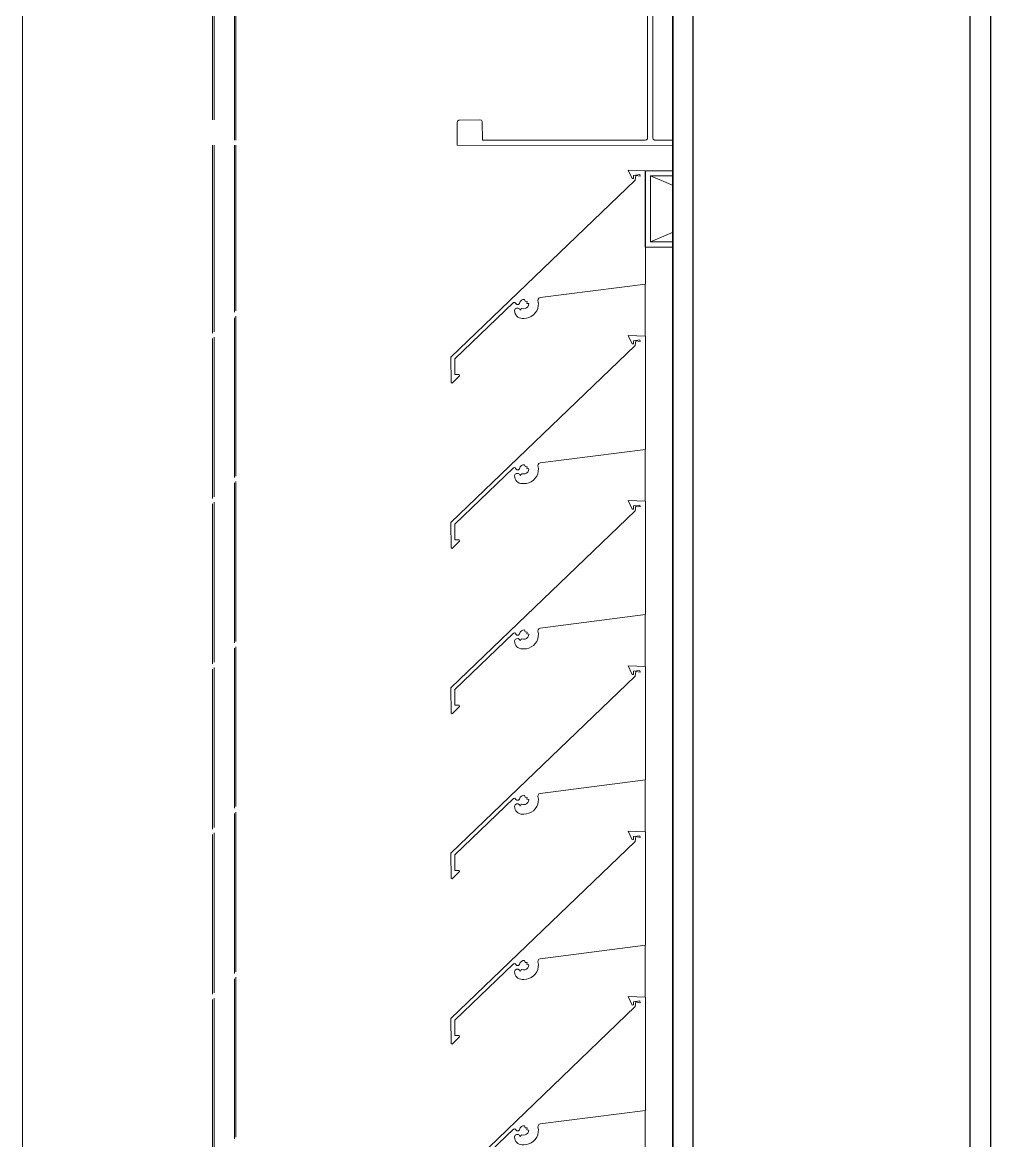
# Model space of a CAD drawing. Header units: millimetres. Extents: x -220592 to 404889, y -217665 to 38245.
# Drawn here: x 27509.5 to 27890.5, y -32060.7 to -31620.9 of the extents above; entities that cross this region are included whole.
import ezdxf

# ---------------------------------------------------------------- set-up
doc = ezdxf.new("R2010")
doc.units = ezdxf.units.MM
doc.set_wipeout_variables(frame=1)
doc.linetypes.add('XKITLINE00', pattern=[0])
for name, color, linetype in [('000 - 0_HIDE_OBJ_FRAMING_DEF_SUB_1', 7, 'Continuous'), ('000 - STRUCTURE_STEEL_FRAMING_SUB_COLOR_1', 7, 'Continuous'), ('000 - STRUCTURE_STEEL_FRAMING_SUB_COLOR_2', 7, 'Continuous'), ('000 - STRUCTURE_STEEL_FRAMING_WIPEOUT_', 7, 'Continuous')]:
    doc.layers.add(name, color=color, linetype=linetype)
doc.layers.add('Part', color=7, linetype='Continuous', lineweight=0)

# ---------------------------------------------------------------- blocks, each defined once
blk = doc.blocks.new('*A13475')
at = {"layer": 'Part', "color": 7, "linetype": 'XKITLINE00', "lineweight": 0}
for p, q in [((-171.648937, 199.40603), (-171.648981, 199.15603)), ((-171.628937, 199.406027), (-171.648937, 199.40603)), ((-171.628982, 199.146027), (-171.628937, 199.406027)), ((-171.648981, 199.15603), (-173.03898, 199.156273)), ((-173.03898, 199.156273), (-173.038236, 199.062446)), ((-171.630669, 199.140471), (-171.628982, 199.146027)), ((-172.938996, 199.066255), (-172.938984, 199.136255)), ((-172.938984, 199.136255), (-172.295157, 199.135382)), ((-172.295157, 199.135382), (-172.29067, 199.131698)), ((-172.29067, 199.131698), (-172.288986, 199.126142)), ((-172.288986, 199.126142), (-172.289912, 198.182315)), ((-172.26915, 198.186138), (-172.268986, 199.126138)), ((-172.268986, 199.126138), (-172.268224, 199.129965)), ((-172.268224, 199.129965), (-172.26454, 199.134452)), ((-172.26454, 199.134452), (-172.258984, 199.136137)), ((-172.258984, 199.136137), (-171.635157, 199.136789)), ((-171.635157, 199.136789), (-171.630669, 199.140471)), ((-173.038236, 199.062446), (-173.034553, 199.057957)), ((-173.034553, 199.057957), (-173.028998, 199.056271)), ((-173.028998, 199.056271), (-172.945171, 199.057018)), ((-172.945171, 199.057018), (-172.940682, 199.0607)), ((-172.940682, 199.0607), (-172.938996, 199.066255)), ((-173.039139, 198.246273), (-173.039155, 198.156273)), ((-173.037453, 198.251828), (-173.039139, 198.246273)), ((-173.032965, 198.25551), (-173.037453, 198.251828)), ((-172.949138, 198.256257), (-173.032965, 198.25551)), ((-172.943582, 198.254571), (-172.949138, 198.256257)), ((-172.9399, 198.250082), (-172.943582, 198.254571)), ((-172.939152, 198.176255), (-172.9399, 198.250082)), ((-172.299152, 198.176144), (-172.939152, 198.176255)), ((-172.293596, 198.177828), (-172.299152, 198.176144)), ((-172.289912, 198.182315), (-172.293596, 198.177828)), ((-172.267465, 198.180582), (-172.26915, 198.186138)), ((-172.262978, 198.176899), (-172.267465, 198.180582)), ((-171.639152, 198.176028), (-172.262978, 198.176899)), ((-171.633596, 198.174342), (-171.639152, 198.176028)), ((-171.629914, 198.169854), (-171.633596, 198.174342)), ((-173.039155, 198.156273), (-171.649155, 198.15603)), ((-171.649155, 198.15603), (-171.649199, 197.90603)), ((-171.629199, 197.906027), (-171.629914, 198.169854)), ((-171.649199, 197.90603), (-171.629199, 197.906027))]:
    blk.add_line(p, q, dxfattribs=at)
blk = doc.blocks.new('*A14008')
at = {"layer": 'Part', "color": 7, "linetype": 'XKITLINE00', "lineweight": 0}
for p, q in [((-172.298462, 194.806123), (-172.366148, 194.808745)), ((-172.366148, 194.808745), (-172.350613, 194.775258)), ((-172.34549, 194.77567), (-172.345361, 194.787861)), ((-172.345361, 194.787861), (-172.320378, 194.791001)), ((-172.320378, 194.791001), (-172.318342, 194.784428)), ((-172.298455, 194.360453), (-172.298462, 194.806123)), ((-172.338255, 194.768789), (-173.063377, 194.072543)), ((-172.350613, 194.775258), (-172.34549, 194.77567)), ((-172.335358, 194.787332), (-172.338255, 194.768789)), ((-172.335358, 194.787332), (-172.318342, 194.784428)), ((-172.712461, 194.307423), (-172.298455, 194.360453)), ((-172.720672, 194.300681), (-172.717536, 194.305233)), ((-172.717536, 194.305233), (-172.712461, 194.307423)), ((-173.048341, 194.066176), (-172.817326, 194.287579)), ((-172.817326, 194.287579), (-172.812166, 194.288671)), ((-172.810019, 194.262761), (-172.812659, 194.257287)), ((-172.812166, 194.288671), (-172.808512, 194.284044)), ((-172.804875, 194.265998), (-172.810019, 194.262761)), ((-172.808512, 194.284044), (-172.804048, 194.28019)), ((-172.798797, 194.26601), (-172.804875, 194.265998)), ((-172.804048, 194.28019), (-172.798154, 194.280396)), ((-172.793641, 194.262792), (-172.798797, 194.26601)), ((-172.798154, 194.280396), (-172.793971, 194.284553)), ((-172.793971, 194.284553), (-172.790857, 194.292126)), ((-172.790699, 194.25732), (-172.793641, 194.262792)), ((-172.790857, 194.292126), (-172.78619, 194.296913)), ((-172.788669, 194.262301), (-172.790699, 194.25732)), ((-172.783858, 194.264708), (-172.788669, 194.262301)), ((-172.78619, 194.296913), (-172.780114, 194.299703)), ((-172.77794, 194.263803), (-172.783858, 194.264708)), ((-172.780114, 194.299703), (-172.773442, 194.300125)), ((-172.77144, 194.264147), (-172.77794, 194.263803)), ((-172.773442, 194.300125), (-172.77112, 194.292735)), ((-172.765472, 194.266745), (-172.77144, 194.264147)), ((-172.77112, 194.292735), (-172.763955, 194.291791)), ((-172.76079, 194.271267), (-172.765472, 194.266745)), ((-172.763955, 194.291791), (-172.765124, 194.284731)), ((-172.765124, 194.284731), (-172.757418, 194.283625)), ((-172.757988, 194.277141), (-172.76079, 194.271267)), ((-172.757418, 194.283625), (-172.757988, 194.277141)), ((-172.726022, 194.25536), (-172.722024, 194.26479)), ((-172.722024, 194.26479), (-172.719801, 194.274789)), ((-172.720912, 194.295159), (-172.720672, 194.300681)), ((-172.719426, 194.285025), (-172.720912, 194.295159)), ((-172.719801, 194.274789), (-172.719426, 194.285025)), ((-172.812659, 194.257287), (-172.812163, 194.249517)), ((-172.812163, 194.249517), (-172.810428, 194.244021)), ((-172.810428, 194.244021), (-172.807674, 194.238958)), ((-172.807674, 194.238958), (-172.804002, 194.234515)), ((-172.804002, 194.234515), (-172.799549, 194.230857)), ((-172.799549, 194.230857), (-172.794479, 194.228117)), ((-172.794479, 194.228117), (-172.788978, 194.226398)), ((-172.788978, 194.226398), (-172.78325, 194.225762)), ((-172.78325, 194.225762), (-172.776451, 194.225664)), ((-172.776451, 194.225664), (-172.766238, 194.226449)), ((-172.766238, 194.226449), (-172.756337, 194.229072)), ((-172.756337, 194.229072), (-172.747074, 194.233445)), ((-172.747074, 194.233445), (-172.738758, 194.239423)), ((-172.738758, 194.239423), (-172.731662, 194.24681)), ((-172.731662, 194.24681), (-172.726022, 194.25536)), ((-173.063377, 194.072543), (-173.062824, 193.973392)), ((-173.047999, 194.00483), (-173.048341, 194.066176)), ((-173.058143, 193.970923), (-173.029494, 193.999812)), ((-173.030579, 194.004733), (-173.047999, 194.00483)), ((-173.029494, 193.999812), (-173.030579, 194.004733)), ((-173.062824, 193.973392), (-173.058143, 193.970923))]:
    blk.add_line(p, q, dxfattribs=at)
blk = doc.blocks.new('*A14009')
at = {"layer": 'Part', "color": 7, "linetype": 'XKITLINE00', "lineweight": 0}
for p, q in [((-172.298462, 195.456123), (-172.366148, 195.458745)), ((-172.366148, 195.458745), (-172.350613, 195.425258)), ((-172.298455, 195.010453), (-172.298462, 195.456123)), ((-172.338255, 195.418789), (-173.063377, 194.722543)), ((-172.350613, 195.425258), (-172.34549, 195.42567)), ((-172.34549, 195.42567), (-172.345361, 195.437861)), ((-172.345361, 195.437861), (-172.320378, 195.441001)), ((-172.335358, 195.437332), (-172.338255, 195.418789)), ((-172.335358, 195.437332), (-172.318342, 195.434428)), ((-172.320378, 195.441001), (-172.318342, 195.434428)), ((-172.712461, 194.957423), (-172.298455, 195.010453)), ((-173.048341, 194.716176), (-172.817326, 194.937579)), ((-172.817326, 194.937579), (-172.812166, 194.938671)), ((-172.812166, 194.938671), (-172.808512, 194.934044)), ((-172.808512, 194.934044), (-172.804048, 194.93019)), ((-172.804048, 194.93019), (-172.798154, 194.930396)), ((-172.798154, 194.930396), (-172.793971, 194.934553)), ((-172.793971, 194.934553), (-172.790857, 194.942126)), ((-172.790857, 194.942126), (-172.78619, 194.946913)), ((-172.78619, 194.946913), (-172.780114, 194.949703)), ((-172.780114, 194.949703), (-172.773442, 194.950125)), ((-172.773442, 194.950125), (-172.77112, 194.942735)), ((-172.77112, 194.942735), (-172.763955, 194.941791)), ((-172.76079, 194.921267), (-172.765472, 194.916745)), ((-172.763955, 194.941791), (-172.765124, 194.934731)), ((-172.765124, 194.934731), (-172.757418, 194.933625)), ((-172.757988, 194.927141), (-172.76079, 194.921267)), ((-172.757418, 194.933625), (-172.757988, 194.927141)), ((-172.722024, 194.91479), (-172.719801, 194.924789)), ((-172.720912, 194.945159), (-172.720672, 194.950681)), ((-172.719426, 194.935025), (-172.720912, 194.945159)), ((-172.720672, 194.950681), (-172.717536, 194.955233)), ((-172.719801, 194.924789), (-172.719426, 194.935025)), ((-172.717536, 194.955233), (-172.712461, 194.957423)), ((-172.810019, 194.912761), (-172.812659, 194.907287)), ((-172.812659, 194.907287), (-172.812163, 194.899517)), ((-172.812163, 194.899517), (-172.810428, 194.894021)), ((-172.810428, 194.894021), (-172.807674, 194.888958)), ((-172.804875, 194.915998), (-172.810019, 194.912761)), ((-172.807674, 194.888958), (-172.804002, 194.884515)), ((-172.798797, 194.91601), (-172.804875, 194.915998)), ((-172.804002, 194.884515), (-172.799549, 194.880857)), ((-172.799549, 194.880857), (-172.794479, 194.878117)), ((-172.793641, 194.912792), (-172.798797, 194.91601)), ((-172.794479, 194.878117), (-172.788978, 194.876398)), ((-172.790699, 194.90732), (-172.793641, 194.912792)), ((-172.788669, 194.912301), (-172.790699, 194.90732)), ((-172.788978, 194.876398), (-172.78325, 194.875762)), ((-172.783858, 194.914708), (-172.788669, 194.912301)), ((-172.77794, 194.913803), (-172.783858, 194.914708)), ((-172.78325, 194.875762), (-172.776451, 194.875664)), ((-172.77144, 194.914147), (-172.77794, 194.913803)), ((-172.776451, 194.875664), (-172.766238, 194.876449)), ((-172.765472, 194.916745), (-172.77144, 194.914147)), ((-172.766238, 194.876449), (-172.756337, 194.879072)), ((-172.756337, 194.879072), (-172.747074, 194.883445)), ((-172.747074, 194.883445), (-172.738758, 194.889423)), ((-172.738758, 194.889423), (-172.731662, 194.89681)), ((-172.731662, 194.89681), (-172.726022, 194.90536)), ((-172.726022, 194.90536), (-172.722024, 194.91479)), ((-173.063377, 194.722543), (-173.062824, 194.623392)), ((-173.047999, 194.65483), (-173.048341, 194.716176)), ((-173.062824, 194.623392), (-173.058143, 194.620923)), ((-173.058143, 194.620923), (-173.029494, 194.649812)), ((-173.030579, 194.654733), (-173.047999, 194.65483)), ((-173.029494, 194.649812), (-173.030579, 194.654733))]:
    blk.add_line(p, q, dxfattribs=at)
blk = doc.blocks.new('*A14010')
at = {"layer": 'Part', "color": 7, "linetype": 'XKITLINE00', "lineweight": 0}
for p, q in [((-172.298462, 196.106123), (-172.366148, 196.108745)), ((-172.366148, 196.108745), (-172.350613, 196.075258)), ((-172.338255, 196.068789), (-173.063377, 195.372543)), ((-172.350613, 196.075258), (-172.34549, 196.07567)), ((-172.34549, 196.07567), (-172.345361, 196.087861)), ((-172.345361, 196.087861), (-172.320378, 196.091001)), ((-172.335358, 196.087332), (-172.338255, 196.068789)), ((-172.335358, 196.087332), (-172.318342, 196.084428)), ((-172.320378, 196.091001), (-172.318342, 196.084428)), ((-172.298455, 195.660453), (-172.298462, 196.106123)), ((-172.712461, 195.607423), (-172.298455, 195.660453)), ((-173.048341, 195.366176), (-172.817326, 195.587579)), ((-172.817326, 195.587579), (-172.812166, 195.588671)), ((-172.812166, 195.588671), (-172.808512, 195.584044)), ((-172.808512, 195.584044), (-172.804048, 195.58019)), ((-172.804048, 195.58019), (-172.798154, 195.580396)), ((-172.798154, 195.580396), (-172.793971, 195.584553)), ((-172.793971, 195.584553), (-172.790857, 195.592126)), ((-172.790857, 195.592126), (-172.78619, 195.596913)), ((-172.78619, 195.596913), (-172.780114, 195.599703)), ((-172.780114, 195.599703), (-172.773442, 195.600125)), ((-172.773442, 195.600125), (-172.77112, 195.592735)), ((-172.77112, 195.592735), (-172.763955, 195.591791)), ((-172.763955, 195.591791), (-172.765124, 195.584731)), ((-172.765124, 195.584731), (-172.757418, 195.583625)), ((-172.757418, 195.583625), (-172.757988, 195.577141)), ((-172.720912, 195.595159), (-172.720672, 195.600681)), ((-172.719426, 195.585025), (-172.720912, 195.595159)), ((-172.720672, 195.600681), (-172.717536, 195.605233)), ((-172.719801, 195.574789), (-172.719426, 195.585025)), ((-172.717536, 195.605233), (-172.712461, 195.607423)), ((-172.810019, 195.562761), (-172.812659, 195.557287)), ((-172.812659, 195.557287), (-172.812163, 195.549517)), ((-172.812163, 195.549517), (-172.810428, 195.544021)), ((-172.810428, 195.544021), (-172.807674, 195.538958)), ((-172.804875, 195.565998), (-172.810019, 195.562761)), ((-172.807674, 195.538958), (-172.804002, 195.534515)), ((-172.798797, 195.56601), (-172.804875, 195.565998)), ((-172.793641, 195.562792), (-172.798797, 195.56601)), ((-172.790699, 195.55732), (-172.793641, 195.562792)), ((-172.788669, 195.562301), (-172.790699, 195.55732)), ((-172.783858, 195.564708), (-172.788669, 195.562301)), ((-172.77794, 195.563803), (-172.783858, 195.564708)), ((-172.77144, 195.564147), (-172.77794, 195.563803)), ((-172.765472, 195.566745), (-172.77144, 195.564147)), ((-172.76079, 195.571267), (-172.765472, 195.566745)), ((-172.757988, 195.577141), (-172.76079, 195.571267)), ((-172.747074, 195.533445), (-172.738758, 195.539423)), ((-172.738758, 195.539423), (-172.731662, 195.54681)), ((-172.731662, 195.54681), (-172.726022, 195.55536)), ((-172.726022, 195.55536), (-172.722024, 195.56479)), ((-172.722024, 195.56479), (-172.719801, 195.574789)), ((-172.804002, 195.534515), (-172.799549, 195.530857)), ((-172.799549, 195.530857), (-172.794479, 195.528117)), ((-172.794479, 195.528117), (-172.788978, 195.526398)), ((-172.788978, 195.526398), (-172.78325, 195.525762)), ((-172.78325, 195.525762), (-172.776451, 195.525664)), ((-172.776451, 195.525664), (-172.766238, 195.526449)), ((-172.766238, 195.526449), (-172.756337, 195.529072)), ((-172.756337, 195.529072), (-172.747074, 195.533445)), ((-173.063377, 195.372543), (-173.062824, 195.273392)), ((-173.047999, 195.30483), (-173.048341, 195.366176)), ((-173.062824, 195.273392), (-173.058143, 195.270923)), ((-173.058143, 195.270923), (-173.029494, 195.299812)), ((-173.030579, 195.304733), (-173.047999, 195.30483)), ((-173.029494, 195.299812), (-173.030579, 195.304733))]:
    blk.add_line(p, q, dxfattribs=at)
blk = doc.blocks.new('*A14029')
at = {"layer": 'Part', "color": 7, "linetype": 'XKITLINE00', "lineweight": 0}
for p, q in [((-171.648652, 184.556249), (-171.648652, 197.756135)), ((-172.298652, 197.406131), (-172.298652, 197.610427)), ((-172.298652, 196.756131), (-172.298652, 196.960427)), ((-172.298652, 196.106131), (-172.298652, 196.310427)), ((-172.298652, 195.456131), (-172.298652, 195.660427)), ((-172.298652, 194.806131), (-172.298652, 195.010427)), ((-172.298652, 194.156131), (-172.298652, 194.360427))]:
    blk.add_line(p, q, dxfattribs=at)
blk = doc.blocks.new('*A14051')
at = {"layer": 'Part', "color": 7, "linetype": 'XKITLINE00', "lineweight": 0}
for p, q in [((-172.298462, 196.756123), (-172.366148, 196.758745)), ((-172.366148, 196.758745), (-172.350613, 196.725258)), ((-172.350613, 196.725258), (-172.34549, 196.72567)), ((-172.34549, 196.72567), (-172.345361, 196.737861)), ((-172.345361, 196.737861), (-172.320378, 196.741001)), ((-172.335358, 196.737332), (-172.338255, 196.718789)), ((-172.335358, 196.737332), (-172.318342, 196.734428)), ((-172.320378, 196.741001), (-172.318342, 196.734428)), ((-172.298455, 196.310453), (-172.298462, 196.756123)), ((-172.338255, 196.718789), (-173.063377, 196.022543)), ((-172.712461, 196.257423), (-172.298455, 196.310453)), ((-172.793971, 196.234553), (-172.790857, 196.242126)), ((-172.790857, 196.242126), (-172.78619, 196.246913)), ((-172.78619, 196.246913), (-172.780114, 196.249703)), ((-172.780114, 196.249703), (-172.773442, 196.250125)), ((-172.773442, 196.250125), (-172.77112, 196.242735)), ((-172.77112, 196.242735), (-172.763955, 196.241791)), ((-172.763955, 196.241791), (-172.765124, 196.234731)), ((-172.720912, 196.245159), (-172.720672, 196.250681)), ((-172.719426, 196.235025), (-172.720912, 196.245159)), ((-172.720672, 196.250681), (-172.717536, 196.255233)), ((-172.717536, 196.255233), (-172.712461, 196.257423)), ((-173.048341, 196.016176), (-172.817326, 196.237579)), ((-172.817326, 196.237579), (-172.812166, 196.238671)), ((-172.810019, 196.212761), (-172.812659, 196.207287)), ((-172.812659, 196.207287), (-172.812163, 196.199517)), ((-172.812166, 196.238671), (-172.808512, 196.234044)), ((-172.812163, 196.199517), (-172.810428, 196.194021)), ((-172.804875, 196.215998), (-172.810019, 196.212761)), ((-172.808512, 196.234044), (-172.804048, 196.23019)), ((-172.798797, 196.21601), (-172.804875, 196.215998)), ((-172.804048, 196.23019), (-172.798154, 196.230396)), ((-172.793641, 196.212792), (-172.798797, 196.21601)), ((-172.798154, 196.230396), (-172.793971, 196.234553)), ((-172.790699, 196.20732), (-172.793641, 196.212792)), ((-172.788669, 196.212301), (-172.790699, 196.20732)), ((-172.783858, 196.214708), (-172.788669, 196.212301)), ((-172.77794, 196.213803), (-172.783858, 196.214708)), ((-172.77144, 196.214147), (-172.77794, 196.213803)), ((-172.765472, 196.216745), (-172.77144, 196.214147)), ((-172.76079, 196.221267), (-172.765472, 196.216745)), ((-172.765124, 196.234731), (-172.757418, 196.233625)), ((-172.757988, 196.227141), (-172.76079, 196.221267)), ((-172.757418, 196.233625), (-172.757988, 196.227141)), ((-172.738758, 196.189423), (-172.731662, 196.19681)), ((-172.731662, 196.19681), (-172.726022, 196.20536)), ((-172.726022, 196.20536), (-172.722024, 196.21479)), ((-172.722024, 196.21479), (-172.719801, 196.224789)), ((-172.719801, 196.224789), (-172.719426, 196.235025)), ((-172.810428, 196.194021), (-172.807674, 196.188958)), ((-172.807674, 196.188958), (-172.804002, 196.184515)), ((-172.804002, 196.184515), (-172.799549, 196.180857)), ((-172.799549, 196.180857), (-172.794479, 196.178117)), ((-172.794479, 196.178117), (-172.788978, 196.176398)), ((-172.788978, 196.176398), (-172.78325, 196.175762)), ((-172.78325, 196.175762), (-172.776451, 196.175664)), ((-172.776451, 196.175664), (-172.766238, 196.176449)), ((-172.766238, 196.176449), (-172.756337, 196.179072)), ((-172.756337, 196.179072), (-172.747074, 196.183445)), ((-172.747074, 196.183445), (-172.738758, 196.189423)), ((-173.063377, 196.022543), (-173.062824, 195.923392)), ((-173.047999, 195.95483), (-173.048341, 196.016176)), ((-173.058143, 195.920923), (-173.029494, 195.949812)), ((-173.030579, 195.954733), (-173.047999, 195.95483)), ((-173.029494, 195.949812), (-173.030579, 195.954733)), ((-173.062824, 195.923392), (-173.058143, 195.920923))]:
    blk.add_line(p, q, dxfattribs=at)
blk = doc.blocks.new('*A14052')
at = {"layer": 'Part', "color": 7, "linetype": 'XKITLINE00', "lineweight": 0}
for p, q in [((-172.298462, 197.406123), (-172.366148, 197.408745)), ((-172.366148, 197.408745), (-172.350613, 197.375258)), ((-172.34549, 197.37567), (-172.345361, 197.387861)), ((-172.345361, 197.387861), (-172.320378, 197.391001)), ((-172.335358, 197.387332), (-172.338255, 197.368789)), ((-172.335358, 197.387332), (-172.318342, 197.384428)), ((-172.320378, 197.391001), (-172.318342, 197.384428)), ((-172.298455, 196.960453), (-172.298462, 197.406123)), ((-172.338255, 197.368789), (-173.063377, 196.672543)), ((-172.350613, 197.375258), (-172.34549, 197.37567)), ((-172.712461, 196.907423), (-172.298455, 196.960453)), ((-172.78619, 196.896913), (-172.780114, 196.899703)), ((-172.780114, 196.899703), (-172.773442, 196.900125)), ((-172.773442, 196.900125), (-172.77112, 196.892735)), ((-172.720912, 196.895159), (-172.720672, 196.900681)), ((-172.720672, 196.900681), (-172.717536, 196.905233)), ((-172.717536, 196.905233), (-172.712461, 196.907423)), ((-173.048341, 196.666176), (-172.817326, 196.887579)), ((-172.817326, 196.887579), (-172.812166, 196.888671)), ((-172.810019, 196.862761), (-172.812659, 196.857287)), ((-172.812659, 196.857287), (-172.812163, 196.849517)), ((-172.812166, 196.888671), (-172.808512, 196.884044)), ((-172.804875, 196.865998), (-172.810019, 196.862761)), ((-172.808512, 196.884044), (-172.804048, 196.88019)), ((-172.798797, 196.86601), (-172.804875, 196.865998)), ((-172.804048, 196.88019), (-172.798154, 196.880396)), ((-172.793641, 196.862792), (-172.798797, 196.86601)), ((-172.798154, 196.880396), (-172.793971, 196.884553)), ((-172.793971, 196.884553), (-172.790857, 196.892126)), ((-172.790699, 196.85732), (-172.793641, 196.862792)), ((-172.790857, 196.892126), (-172.78619, 196.896913)), ((-172.788669, 196.862301), (-172.790699, 196.85732)), ((-172.783858, 196.864708), (-172.788669, 196.862301)), ((-172.77794, 196.863803), (-172.783858, 196.864708)), ((-172.77144, 196.864147), (-172.77794, 196.863803)), ((-172.765472, 196.866745), (-172.77144, 196.864147)), ((-172.77112, 196.892735), (-172.763955, 196.891791)), ((-172.76079, 196.871267), (-172.765472, 196.866745)), ((-172.763955, 196.891791), (-172.765124, 196.884731)), ((-172.765124, 196.884731), (-172.757418, 196.883625)), ((-172.757988, 196.877141), (-172.76079, 196.871267)), ((-172.757418, 196.883625), (-172.757988, 196.877141)), ((-172.731662, 196.84681), (-172.726022, 196.85536)), ((-172.726022, 196.85536), (-172.722024, 196.86479)), ((-172.722024, 196.86479), (-172.719801, 196.874789)), ((-172.719426, 196.885025), (-172.720912, 196.895159)), ((-172.719801, 196.874789), (-172.719426, 196.885025)), ((-172.812163, 196.849517), (-172.810428, 196.844021)), ((-172.810428, 196.844021), (-172.807674, 196.838958)), ((-172.807674, 196.838958), (-172.804002, 196.834515)), ((-172.804002, 196.834515), (-172.799549, 196.830857)), ((-172.799549, 196.830857), (-172.794479, 196.828117)), ((-172.794479, 196.828117), (-172.788978, 196.826398)), ((-172.788978, 196.826398), (-172.78325, 196.825762)), ((-172.78325, 196.825762), (-172.776451, 196.825664)), ((-172.776451, 196.825664), (-172.766238, 196.826449)), ((-172.766238, 196.826449), (-172.756337, 196.829072)), ((-172.756337, 196.829072), (-172.747074, 196.833445)), ((-172.747074, 196.833445), (-172.738758, 196.839423)), ((-172.738758, 196.839423), (-172.731662, 196.84681)), ((-173.063377, 196.672543), (-173.062824, 196.573392)), ((-173.047999, 196.60483), (-173.048341, 196.666176)), ((-173.058143, 196.570923), (-173.029494, 196.599812)), ((-173.030579, 196.604733), (-173.047999, 196.60483)), ((-173.029494, 196.599812), (-173.030579, 196.604733)), ((-173.062824, 196.573392), (-173.058143, 196.570923))]:
    blk.add_line(p, q, dxfattribs=at)
blk = doc.blocks.new('*A14053')
at = {"layer": 'Part', "color": 7, "linetype": 'XKITLINE00', "lineweight": 0}
for p, q in [((-172.298652, 197.756135), (-172.298652, 198.056135)), ((-171.648652, 198.056135), (-172.298652, 198.056135)), ((-171.648652, 197.756135), (-171.648652, 198.056135)), ((-172.278652, 197.776135), (-171.668652, 198.036135)), ((-172.278652, 198.036135), (-171.668652, 197.776135)), ((-172.278652, 197.776135), (-172.278652, 198.036135)), ((-172.278652, 198.036135), (-171.668652, 198.036135)), ((-171.668652, 198.036135), (-171.668652, 197.776135)), ((-172.298652, 197.756135), (-171.648652, 197.756135)), ((-171.668652, 197.776135), (-172.278652, 197.776135))]:
    blk.add_line(p, q, dxfattribs=at)
blk = doc.blocks.new('*A14054')
at = {"layer": 'Part', "color": 7, "linetype": 'XKITLINE00', "lineweight": 0}
for p, q in [((-172.298462, 198.056123), (-172.366148, 198.058745)), ((-172.366148, 198.058745), (-172.350613, 198.025258)), ((-172.298455, 197.610453), (-172.298462, 198.056123)), ((-172.338255, 198.018789), (-173.063377, 197.322543)), ((-172.350613, 198.025258), (-172.34549, 198.02567)), ((-172.34549, 198.02567), (-172.345361, 198.037861)), ((-172.345361, 198.037861), (-172.320378, 198.041001)), ((-172.335358, 198.037332), (-172.338255, 198.018789)), ((-172.335358, 198.037332), (-172.318342, 198.034428)), ((-172.320378, 198.041001), (-172.318342, 198.034428)), ((-172.712461, 197.557423), (-172.298455, 197.610453)), ((-173.048341, 197.316176), (-172.817326, 197.537579)), ((-172.817326, 197.537579), (-172.812166, 197.538671)), ((-172.812166, 197.538671), (-172.808512, 197.534044)), ((-172.804875, 197.515998), (-172.810019, 197.512761)), ((-172.808512, 197.534044), (-172.804048, 197.53019)), ((-172.798797, 197.51601), (-172.804875, 197.515998)), ((-172.804048, 197.53019), (-172.798154, 197.530396)), ((-172.793641, 197.512792), (-172.798797, 197.51601)), ((-172.798154, 197.530396), (-172.793971, 197.534553)), ((-172.793971, 197.534553), (-172.790857, 197.542126)), ((-172.790857, 197.542126), (-172.78619, 197.546913)), ((-172.783858, 197.514708), (-172.788669, 197.512301)), ((-172.78619, 197.546913), (-172.780114, 197.549703)), ((-172.77794, 197.513803), (-172.783858, 197.514708)), ((-172.780114, 197.549703), (-172.773442, 197.550125)), ((-172.773442, 197.550125), (-172.77112, 197.542735)), ((-172.765472, 197.516745), (-172.77144, 197.514147)), ((-172.77112, 197.542735), (-172.763955, 197.541791)), ((-172.76079, 197.521267), (-172.765472, 197.516745)), ((-172.763955, 197.541791), (-172.765124, 197.534731)), ((-172.765124, 197.534731), (-172.757418, 197.533625)), ((-172.757988, 197.527141), (-172.76079, 197.521267)), ((-172.757418, 197.533625), (-172.757988, 197.527141)), ((-172.726022, 197.50536), (-172.722024, 197.51479)), ((-172.722024, 197.51479), (-172.719801, 197.524789)), ((-172.720912, 197.545159), (-172.720672, 197.550681)), ((-172.719426, 197.535025), (-172.720912, 197.545159)), ((-172.720672, 197.550681), (-172.717536, 197.555233)), ((-172.719801, 197.524789), (-172.719426, 197.535025)), ((-172.717536, 197.555233), (-172.712461, 197.557423)), ((-172.810019, 197.512761), (-172.812659, 197.507287)), ((-172.812659, 197.507287), (-172.812163, 197.499517)), ((-172.812163, 197.499517), (-172.810428, 197.494021)), ((-172.810428, 197.494021), (-172.807674, 197.488958)), ((-172.807674, 197.488958), (-172.804002, 197.484515)), ((-172.804002, 197.484515), (-172.799549, 197.480857)), ((-172.799549, 197.480857), (-172.794479, 197.478117)), ((-172.794479, 197.478117), (-172.788978, 197.476398)), ((-172.790699, 197.50732), (-172.793641, 197.512792)), ((-172.788669, 197.512301), (-172.790699, 197.50732)), ((-172.788978, 197.476398), (-172.78325, 197.475762)), ((-172.78325, 197.475762), (-172.776451, 197.475664)), ((-172.77144, 197.514147), (-172.77794, 197.513803)), ((-172.776451, 197.475664), (-172.766238, 197.476449)), ((-172.766238, 197.476449), (-172.756337, 197.479072)), ((-172.756337, 197.479072), (-172.747074, 197.483445)), ((-172.747074, 197.483445), (-172.738758, 197.489423)), ((-172.738758, 197.489423), (-172.731662, 197.49681)), ((-172.731662, 197.49681), (-172.726022, 197.50536)), ((-173.063377, 197.322543), (-173.062824, 197.223392)), ((-173.047999, 197.25483), (-173.048341, 197.316176)), ((-173.030579, 197.254733), (-173.047999, 197.25483)), ((-173.029494, 197.249812), (-173.030579, 197.254733)), ((-173.062824, 197.223392), (-173.058143, 197.220923)), ((-173.058143, 197.220923), (-173.029494, 197.249812))]:
    blk.add_line(p, q, dxfattribs=at)
blk = doc.blocks.new('*A13474')
at = {"layer": '000 - 0_HIDE_OBJ_FRAMING_DEF_SUB_1', "color": 7, "linetype": 'XKITLINE00', "lineweight": 0}
for p, q in [((-171.153485, 212.440805), (-171.153485, 184.940805)), ((-171.073485, 184.940805), (-171.073485, 212.440805)), ((-169.983485, 184.940805), (-169.983485, 212.440805)), ((-169.903485, 188.690805), (-169.903485, 208.690805))]:
    blk.add_line(p, q, dxfattribs=at)
blk = doc.blocks.new('*A13476')
at = {"layer": '000 - 0_HIDE_OBJ_FRAMING_DEF_SUB_1', "color": 7, "linetype": 'XKITLINE00', "lineweight": 0}
for p, q in [((-173.713199, 192.288511), (-173.713199, 205.088511)), ((-172.87913, 198.176245), (-172.87913, 199.136174)), ((-172.873025, 198.176244), (-172.873025, 199.136166)), ((-172.964598, 198.256119), (-172.964598, 199.056845)), ((-172.958493, 198.256174), (-172.958493, 199.056899)), ((-172.964598, 197.417389), (-172.964598, 198.15626)), ((-172.958493, 197.42325), (-172.958493, 198.156259)), ((-172.87913, 197.499453), (-172.87913, 198.156245)), ((-172.873025, 197.505315), (-172.873025, 198.156244)), ((-172.87913, 196.849453), (-172.87913, 197.478347)), ((-172.873025, 196.855315), (-172.873025, 197.484198)), ((-172.964598, 196.767389), (-172.964598, 197.396435)), ((-172.958493, 196.77325), (-172.958493, 197.402286)), ((-172.87913, 196.199453), (-172.87913, 196.828347)), ((-172.873025, 196.205315), (-172.873025, 196.834198)), ((-172.964598, 196.117389), (-172.964598, 196.746435)), ((-172.958493, 196.12325), (-172.958493, 196.752286)), ((-172.87913, 195.549453), (-172.87913, 196.178347)), ((-172.873025, 195.555315), (-172.873025, 196.184198)), ((-172.964598, 195.467389), (-172.964598, 196.096435)), ((-172.958493, 195.47325), (-172.958493, 196.102286)), ((-172.87913, 194.899453), (-172.87913, 195.528347)), ((-172.873025, 194.905315), (-172.873025, 195.534198)), ((-172.958493, 194.82325), (-172.958493, 195.452286)), ((-172.964598, 194.817389), (-172.964598, 195.446435)), ((-172.87913, 194.249453), (-172.87913, 194.878347)), ((-172.873025, 194.255315), (-172.873025, 194.884198)), ((-172.964598, 194.167389), (-172.964598, 194.796435)), ((-172.958493, 194.17325), (-172.958493, 194.802286))]:
    blk.add_line(p, q, dxfattribs=at)
blk = doc.blocks.new('W-1-PP18-ST_20260402-011103_LOWER_PL')
at = {"layer": '000 - 0_HIDE_OBJ_FRAMING_DEF_SUB_1', "color": 7, "lineweight": 0, "xscale": 100, "yscale": 100, "zscale": 100}
for name in ['*A13474', '*A13476']:
    blk.add_blockref(name, (17759.3349, -35779.0805), dxfattribs=at)
blk = doc.blocks.new('*U17508')
at = {"color": 7}
blk.add_wipeout([(0, 0), (0, 125), (5750, 125), (5750, 0)], dxfattribs=at).dxf.layer = '000 - STRUCTURE_STEEL_FRAMING_WIPEOUT_'
at = {"layer": '000 - STRUCTURE_STEEL_FRAMING_SUB_COLOR_1', "color": 7}
for points in [[(0, 125), (0, 117), (5750, 117), (5750, 125)], [(0, 0), (0, 8), (5750, 8), (5750, 0)]]:
    blk.add_lwpolyline(points, close=True, dxfattribs=at)
at = {"layer": '000 - STRUCTURE_STEEL_FRAMING_SUB_COLOR_2', "color": 7}
blk.add_lwpolyline([(0, 0), (0, 125), (5750, 125), (5750, 0)], close=True, dxfattribs=at)
blk = doc.blocks.new('W-1-PP18-ST_20260402-014810LOPL_MAIN_ST')
at = {"color": 7, "rotation": 90}
blk.add_blockref('*U17508', (769, -20285), dxfattribs=at)

msp = doc.modelspace()

# ---------------------------------------------------------------- block references
at = {"color": 7, "lineweight": 0, "xscale": 100, "yscale": 100, "zscale": 100}
for name in ['*A13475', '*A14054', '*A14053', '*A14029', '*A14052', '*A14051', '*A14010', '*A14009', '*A14008']:
    msp.add_blockref(name, (44984.4833, -51484.8507), dxfattribs=at)

# ---------------------------------------------------------------- next in the draw order: block references
at = {"layer": 'Defpoints', "color": 7}
msp.add_blockref('W-1-PP18-ST_20260402-011103_LOWER_PL', (27121.4984, -15705.7702), dxfattribs=at)

# ---------------------------------------------------------------- next in the draw order: block references
msp.add_blockref('W-1-PP18-ST_20260402-014810LOPL_MAIN_ST', (27121.4984, -15705.7702), dxfattribs=at)

doc.saveas('drawing.dxf')
